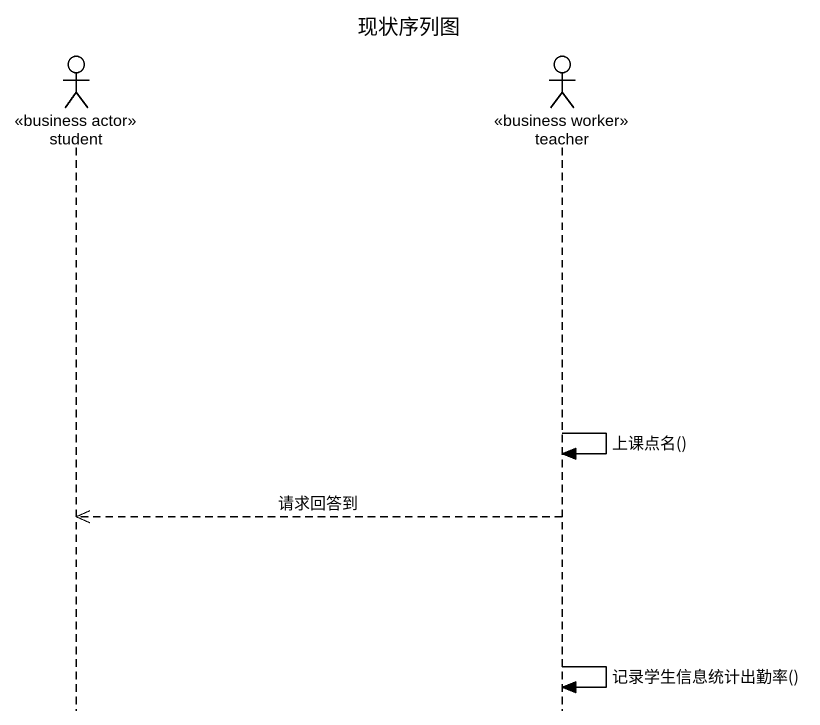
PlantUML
@startuml
title 现状序列图
hide footbox
actor student <<business actor>>
actor teacher <<business worker>>

teacher -> teacher : 上课点名()
teacher -->> student : 请求回答到
teacher -> teacher : 记录学生信息统计出勤率()
@enduml
